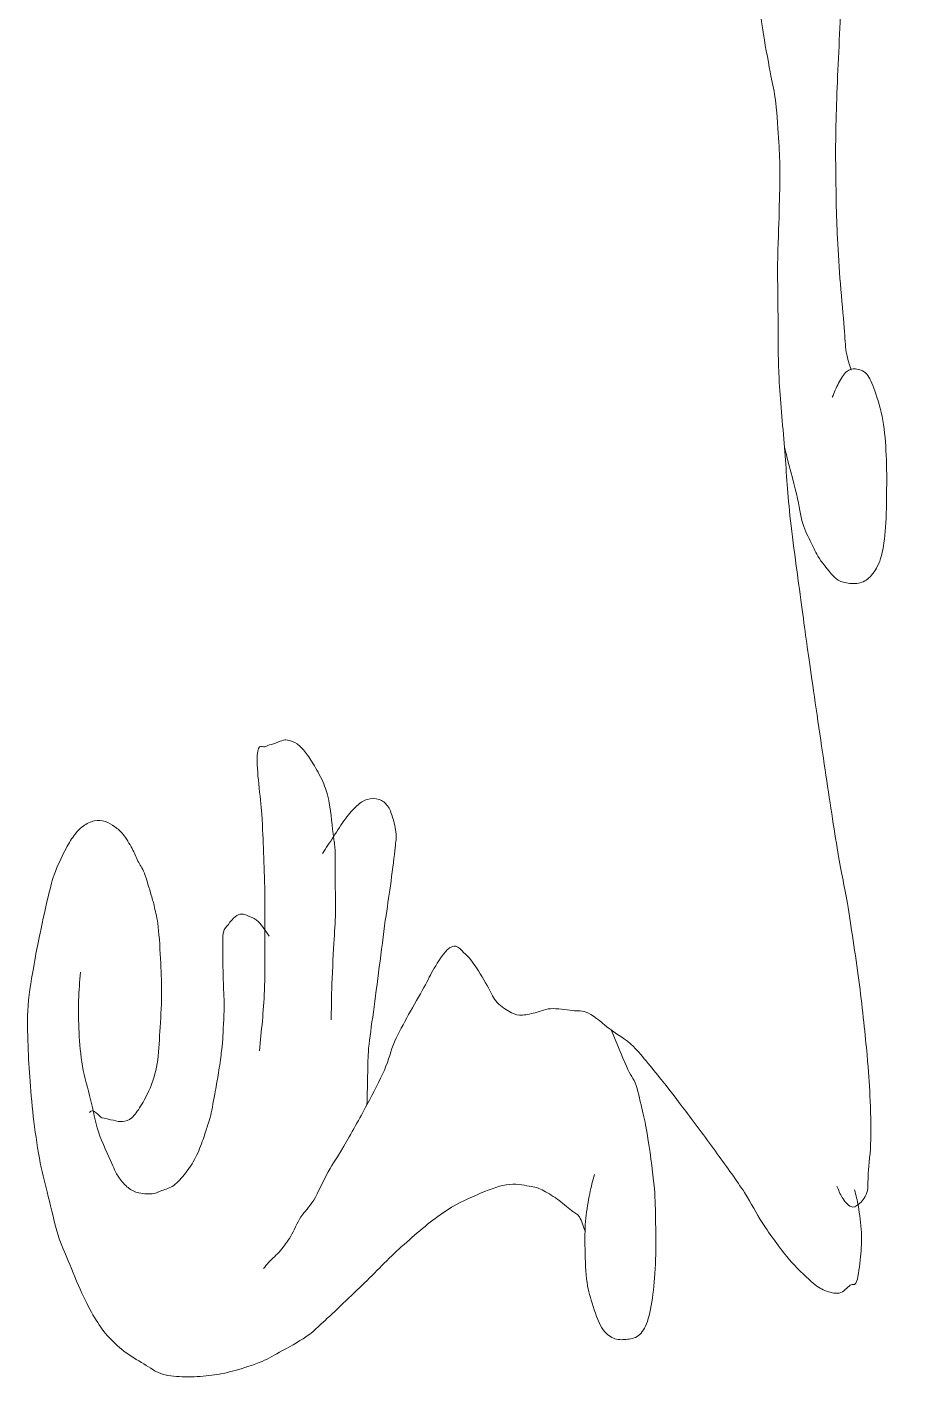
# Model space of a CAD drawing. Header units: millimetres. Extents: x -283 to 283, y -151 to 150.
# Drawn here: x -110.71 to -88.53, y -22.22 to 12.09 of the extents above; entities that cross this region are included whole.
import ezdxf

# ---------------------------------------------------------------- set-up
doc = ezdxf.new("R2010")
doc.units = ezdxf.units.MM
doc.header["$MEASUREMENT"] = 0
doc.layers.add('Camada 1', color=7, linetype='Continuous')

msp = doc.modelspace()

# ---------------------------------------------------------------- linework, layer by layer
at = {"layer": 'Camada 1', "color": 250, "lineweight": 9}
for points, knots in [([(-90.743, 41.5602), (-90.794, 41.3533), (-90.704, 40.7577), (-90.7005, 40.6103), (-90.7005, 40.6103), (-90.697, 40.4629), (-90.6847, 39.988), (-90.6795, 39.7259), (-90.6795, 39.7259), (-90.6743, 39.4639), (-90.6655, 39.2738), (-90.6692, 39.0381), (-90.6692, 39.0381), (-90.673, 38.8024), (-90.6802, 38.5544), (-90.7022, 38.3175), (-90.7022, 38.3175), (-90.7242, 38.0806), (-90.7582, 37.8651), (-90.8, 37.6297), (-90.8, 37.6297), (-90.8417, 37.3942), (-90.8916, 37.1239), (-90.9518, 36.9091), (-90.9518, 36.9091), (-91.0119, 36.6942), (-91.0757, 36.4817), (-91.1575, 36.3523), (-91.1575, 36.3523), (-91.2393, 36.2228), (-91.3322, 36.2103), (-91.4278, 36.1557), (-91.4278, 36.1557), (-91.5233, 36.1011), (-91.6344, 36.0356), (-91.7304, 36.0247), (-91.7304, 36.0247), (-91.8264, 36.0138), (-91.9049, 36.0465), (-92.0005, 36.0902), (-92.0005, 36.0902), (-92.0961, 36.1339), (-92.2242, 36.2049), (-92.3029, 36.2867), (-92.3029, 36.2867), (-92.3816, 36.3686), (-92.4226, 36.4853), (-92.4673, 36.5763), (-92.4673, 36.5763), (-92.512, 36.6672), (-92.5224, 36.7008), (-92.5702, 36.8308), (-92.5702, 36.8308), (-92.6181, 36.9608), (-92.7066, 37.1838), (-92.7543, 37.3563), (-92.7543, 37.3563), (-92.8021, 37.5289), (-92.8201, 37.6983), (-92.8543, 37.8571), (-92.8543, 37.8571), (-92.8886, 38.0159), (-92.9229, 38.1208), (-92.9598, 38.3086), (-92.9598, 38.3086), (-92.9968, 38.4965), (-93.0455, 38.7593), (-93.0758, 38.982), (-93.0758, 38.982), (-93.106, 39.2046), (-93.1225, 39.4058), (-93.1404, 39.6387), (-93.1404, 39.6387), (-93.1583, 39.8716), (-93.1753, 40.1141), (-93.1833, 40.3776), (-93.1833, 40.3776), (-93.1912, 40.6411), (-93.1946, 40.9295), (-93.1881, 41.2151), (-93.1881, 41.2151), (-93.1815, 41.5007), (-93.1651, 41.8216), (-93.144, 42.0854), (-93.144, 42.0854), (-93.1229, 42.3492), (-93.0967, 42.5581), (-93.0621, 42.7915), (-93.0621, 42.7915), (-93.0274, 43.0249), (-92.9913, 43.2288), (-92.9367, 43.4811), (-92.9367, 43.4811), (-92.8822, 43.7334), (-92.8038, 44.0789), (-92.7353, 44.3022), (-92.7353, 44.3022), (-92.6668, 44.5255), (-92.6167, 44.6194), (-92.5287, 44.8112), (-92.5287, 44.8112), (-92.4407, 45.0029), (-92.2987, 45.2792), (-92.2081, 45.4516), (-92.2081, 45.4516), (-92.1175, 45.6241), (-92.0807, 45.7024), (-91.9853, 45.8456), (-91.9853, 45.8456), (-91.8898, 45.9888), (-91.7527, 46.2306), (-91.6362, 46.3096), (-91.6362, 46.3096), (-91.5198, 46.3885), (-91.4079, 46.337), (-91.3013, 46.3096), (-91.3013, 46.3096), (-91.1946, 46.2822), (-91.1052, 46.2223), (-90.9988, 46.1458), (-90.9988, 46.1458), (-90.8925, 46.0693), (-90.7778, 45.9824), (-90.6641, 45.851), (-90.6641, 45.851), (-90.5504, 45.7196), (-90.4235, 45.5461), (-90.3187, 45.3597), (-90.3187, 45.3597), (-90.2139, 45.1733), (-90.1389, 44.9666), (-90.0382, 44.7374), (-90.0382, 44.7374), (-89.9376, 44.5081), (-89.805, 44.2421), (-89.7147, 43.984), (-89.7147, 43.984), (-89.6243, 43.7259), (-89.58, 43.5036), (-89.4991, 43.1979), (-89.4991, 43.1979), (-89.4183, 42.8922), (-89.3089, 42.4886), (-89.2298, 42.1498), (-89.2298, 42.1498), (-89.1508, 41.8109), (-89.0845, 41.4953), (-89.0252, 41.1671), (-89.0252, 41.1671), (-88.966, 40.839), (-88.9213, 40.5621), (-88.8747, 40.1845), (-88.8747, 40.1845), (-88.8281, 39.807), (-88.7853, 39.377), (-88.746, 38.9071), (-88.746, 38.9071), (-88.7067, 38.4372), (-88.6712, 37.8644), (-88.6391, 37.3676), (-88.6391, 37.3676), (-88.6071, 36.8709), (-88.5714, 36.4572), (-88.5538, 35.9264), (-88.5538, 35.9264), (-88.5361, 35.3957), (-88.5348, 34.7857), (-88.5335, 34.1905), (-88.5335, 34.1905), (-88.5321, 33.5952), (-88.538, 32.9404), (-88.5457, 32.3562), (-88.5457, 32.3562), (-88.5533, 31.772), (-88.5608, 31.33), (-88.5793, 30.6858), (-88.5793, 30.6858), (-88.5978, 30.0415), (-88.6291, 29.1192), (-88.6566, 28.4912), (-88.6566, 28.4912), (-88.6841, 27.8632), (-88.7078, 27.5195), (-88.7442, 26.919), (-88.7442, 26.919), (-88.7807, 26.3185), (-88.8354, 25.4236), (-88.8754, 24.8882), (-88.8754, 24.8882), (-88.9155, 24.3529), (-88.9118, 24.4297), (-88.9844, 23.7091), (-88.9844, 23.7091), (-89.0569, 22.9885), (-89.2021, 21.5964), (-89.3109, 20.5647), (-89.3109, 20.5647), (-89.4197, 19.5329), (-89.5357, 18.5505), (-89.6373, 17.5185), (-89.6373, 17.5185), (-89.739, 16.4866), (-89.8478, 15.3359), (-89.9206, 14.3741), (-89.9206, 14.3741), (-89.9935, 13.4123), (-90.0337, 12.5729), (-90.0739, 11.7537), (-90.0739, 11.7537), (-90.1141, 10.9346), (-90.1489, 10.1392), (-90.1621, 9.4609), (-90.1621, 9.4609), (-90.1752, 8.7827), (-90.1594, 8.1511), (-90.1526, 7.6922), (-90.1526, 7.6922), (-90.1457, 7.2334), (-90.1386, 7.0648), (-90.1209, 6.7096), (-90.1209, 6.7096), (-90.1032, 6.3544), (-90.0747, 5.94), (-90.0461, 5.5632), (-90.0461, 5.5632), (-90.0176, 5.1864), (-89.9747, 4.7389), (-89.9497, 4.4495), (-89.9497, 4.4495), (-89.9247, 4.1602), (-89.9264, 4.0115), (-89.8962, 3.8272), (-89.8962, 3.8272), (-89.8659, 3.6429), (-89.8136, 3.5215), (-89.7723, 3.3686)], [0, 0, 0, 0, 0.0166667, 0.0166667, 0.0166667, 0.0166667, 0.0333333, 0.0333333, 0.0333333, 0.0333333, 0.05, 0.05, 0.05, 0.05, 0.0666667, 0.0666667, 0.0666667, 0.0666667, 0.0833333, 0.0833333, 0.0833333, 0.0833333, 0.1, 0.1, 0.1, 0.1, 0.1166667, 0.1166667, 0.1166667, 0.1166667, 0.1333333, 0.1333333, 0.1333333, 0.1333333, 0.15, 0.15, 0.15, 0.15, 0.1666667, 0.1666667, 0.1666667, 0.1666667, 0.1833333, 0.1833333, 0.1833333, 0.1833333, 0.2, 0.2, 0.2, 0.2, 0.2166667, 0.2166667, 0.2166667, 0.2166667, 0.2333333, 0.2333333, 0.2333333, 0.2333333, 0.25, 0.25, 0.25, 0.25, 0.2666667, 0.2666667, 0.2666667, 0.2666667, 0.2833333, 0.2833333, 0.2833333, 0.2833333, 0.3, 0.3, 0.3, 0.3, 0.3166667, 0.3166667, 0.3166667, 0.3166667, 0.3333333, 0.3333333, 0.3333333, 0.3333333, 0.35, 0.35, 0.35, 0.35, 0.3666667, 0.3666667, 0.3666667, 0.3666667, 0.3833333, 0.3833333, 0.3833333, 0.3833333, 0.4, 0.4, 0.4, 0.4, 0.4166667, 0.4166667, 0.4166667, 0.4166667, 0.4333333, 0.4333333, 0.4333333, 0.4333333, 0.45, 0.45, 0.45, 0.45, 0.4666667, 0.4666667, 0.4666667, 0.4666667, 0.4833333, 0.4833333, 0.4833333, 0.4833333, 0.5, 0.5, 0.5, 0.5, 0.5166667, 0.5166667, 0.5166667, 0.5166667, 0.5333333, 0.5333333, 0.5333333, 0.5333333, 0.55, 0.55, 0.55, 0.55, 0.5666667, 0.5666667, 0.5666667, 0.5666667, 0.5833333, 0.5833333, 0.5833333, 0.5833333, 0.6, 0.6, 0.6, 0.6, 0.6166667, 0.6166667, 0.6166667, 0.6166667, 0.6333333, 0.6333333, 0.6333333, 0.6333333, 0.65, 0.65, 0.65, 0.65, 0.6666667, 0.6666667, 0.6666667, 0.6666667, 0.6833333, 0.6833333, 0.6833333, 0.6833333, 0.7, 0.7, 0.7, 0.7, 0.7166667, 0.7166667, 0.7166667, 0.7166667, 0.7333333, 0.7333333, 0.7333333, 0.7333333, 0.75, 0.75, 0.75, 0.75, 0.7666667, 0.7666667, 0.7666667, 0.7666667, 0.7833333, 0.7833333, 0.7833333, 0.7833333, 0.8, 0.8, 0.8, 0.8, 0.8166667, 0.8166667, 0.8166667, 0.8166667, 0.8333333, 0.8333333, 0.8333333, 0.8333333, 0.85, 0.85, 0.85, 0.85, 0.8666667, 0.8666667, 0.8666667, 0.8666667, 0.8833333, 0.8833333, 0.8833333, 0.8833333, 0.9, 0.9, 0.9, 0.9, 0.9166667, 0.9166667, 0.9166667, 0.9166667, 0.9333333, 0.9333333, 0.9333333, 0.9333333, 0.95, 0.95, 0.95, 0.95, 0.9666667, 0.9666667, 0.9666667, 0.9666667, 1, 1, 1, 1]), ([(-90.139, -17.3649), (-90.0923, -17.4631), (-90.0587, -17.5716), (-89.9988, -17.6596), (-89.9988, -17.6596), (-89.9389, -17.7477), (-89.8548, -17.861), (-89.7829, -17.8889), (-89.7829, -17.8889), (-89.7109, -17.9168), (-89.647, -17.8842), (-89.5775, -17.8234), (-89.5775, -17.8234), (-89.5081, -17.7626), (-89.4163, -17.6748), (-89.372, -17.5286), (-89.372, -17.5286), (-89.3277, -17.3825), (-89.3556, -17.2611), (-89.3392, -17.0373), (-89.3392, -17.0373), (-89.3229, -16.8135), (-89.2813, -16.5166), (-89.2737, -16.1857), (-89.2737, -16.1857), (-89.2662, -15.8548), (-89.2785, -15.4333), (-89.2945, -15.072), (-89.2945, -15.072), (-89.3105, -14.7108), (-89.3247, -14.4939), (-89.3694, -14.0239), (-89.3694, -14.0239), (-89.4141, -13.5539), (-89.4819, -12.8783), (-89.5625, -12.2552), (-89.5625, -12.2552), (-89.6432, -11.6321), (-89.7613, -10.8527), (-89.8528, -10.2899), (-89.8528, -10.2899), (-89.9442, -9.7271), (-90.0142, -9.4658), (-90.111, -8.8815), (-90.111, -8.8815), (-90.2079, -8.2972), (-90.3207, -7.5385), (-90.4336, -6.7852), (-90.4336, -6.7852), (-90.5465, -6.032), (-90.688, -5.0601), (-90.7884, -4.3614), (-90.7884, -4.3614), (-90.8887, -3.6626), (-90.9457, -3.2646), (-91.0355, -2.5926), (-91.0355, -2.5926), (-91.1254, -1.9207), (-91.2554, -0.9968), (-91.3273, -0.3295), (-91.3273, -0.3295), (-91.3992, 0.3378), (-91.4197, 0.8228), (-91.4661, 1.4023), (-91.4661, 1.4023), (-91.5126, 1.9818), (-91.5793, 2.6486), (-91.6061, 3.1476), (-91.6061, 3.1476), (-91.6328, 3.6467), (-91.62, 3.8988), (-91.6258, 4.3839), (-91.6258, 4.3839), (-91.6315, 4.8691), (-91.6448, 5.5545), (-91.6408, 6.0588), (-91.6408, 6.0588), (-91.6368, 6.5631), (-91.6111, 7.0057), (-91.6018, 7.4053), (-91.6018, 7.4053), (-91.5924, 7.8049), (-91.5822, 8.1432), (-91.5847, 8.4562), (-91.5847, 8.4562), (-91.5872, 8.7692), (-91.5969, 8.9728), (-91.6166, 9.2773), (-91.6166, 9.2773), (-91.6364, 9.5817), (-91.6664, 9.9974), (-91.7027, 10.2789), (-91.7027, 10.2789), (-91.739, 10.5605), (-91.7798, 10.6626), (-91.8325, 10.9521), (-91.8325, 10.9521), (-91.8851, 11.2417), (-91.9732, 11.7178), (-92.0186, 12.0158), (-92.0186, 12.0158), (-92.0641, 12.3138), (-92.0813, 12.5124), (-92.1045, 12.7364), (-92.1045, 12.7364), (-92.1278, 12.9604), (-92.1546, 13.136), (-92.1581, 13.3587), (-92.1581, 13.3587), (-92.1615, 13.5815), (-92.1563, 13.7653), (-92.1251, 14.0466), (-92.1251, 14.0466), (-92.094, 14.3278), (-92.0257, 14.7339), (-91.9731, 15.0292), (-91.9731, 15.0292), (-91.9206, 15.3245), (-91.8755, 15.4878), (-91.8105, 15.8153), (-91.8105, 15.8153), (-91.7454, 16.1427), (-91.6586, 16.6178), (-91.5827, 16.9944), (-91.5827, 16.9944), (-91.5067, 17.3711), (-91.4329, 17.763), (-91.3549, 18.0753), (-91.3549, 18.0753), (-91.277, 18.3877), (-91.2054, 18.5055), (-91.1166, 18.8614), (-91.1166, 18.8614), (-91.0279, 19.2173), (-90.9305, 19.6857), (-90.8239, 20.2044), (-90.8239, 20.2044), (-90.7172, 20.7231), (-90.5708, 21.4763), (-90.4768, 21.9731), (-90.4768, 21.9731), (-90.3828, 22.4699), (-90.3357, 22.7971), (-90.2598, 23.185), (-90.2598, 23.185), (-90.1838, 23.5729), (-90.0847, 23.9482), (-90.0212, 24.2987), (-90.0212, 24.2987), (-89.9577, 24.6491), (-89.9308, 24.9857), (-89.88, 25.2813), (-89.88, 25.2813), (-89.8292, 25.5769), (-89.7645, 25.8049), (-89.7173, 26.0674), (-89.7173, 26.0674), (-89.6702, 26.3299), (-89.6342, 26.5747), (-89.5979, 26.8535), (-89.5979, 26.8535), (-89.5616, 27.1323), (-89.5254, 27.5195), (-89.5, 27.7379), (-89.5, 27.7379), (-89.4746, 27.9562), (-89.4638, 28.0217), (-89.4456, 28.1637)], [0, 0, 0, 0, 0.0232558, 0.0232558, 0.0232558, 0.0232558, 0.0465116, 0.0465116, 0.0465116, 0.0465116, 0.0697674, 0.0697674, 0.0697674, 0.0697674, 0.0930233, 0.0930233, 0.0930233, 0.0930233, 0.1162791, 0.1162791, 0.1162791, 0.1162791, 0.1395349, 0.1395349, 0.1395349, 0.1395349, 0.1627907, 0.1627907, 0.1627907, 0.1627907, 0.1860465, 0.1860465, 0.1860465, 0.1860465, 0.2093023, 0.2093023, 0.2093023, 0.2093023, 0.2325581, 0.2325581, 0.2325581, 0.2325581, 0.255814, 0.255814, 0.255814, 0.255814, 0.2790698, 0.2790698, 0.2790698, 0.2790698, 0.3023256, 0.3023256, 0.3023256, 0.3023256, 0.3255814, 0.3255814, 0.3255814, 0.3255814, 0.3488372, 0.3488372, 0.3488372, 0.3488372, 0.372093, 0.372093, 0.372093, 0.372093, 0.3953488, 0.3953488, 0.3953488, 0.3953488, 0.4186047, 0.4186047, 0.4186047, 0.4186047, 0.4418605, 0.4418605, 0.4418605, 0.4418605, 0.4651163, 0.4651163, 0.4651163, 0.4651163, 0.4883721, 0.4883721, 0.4883721, 0.4883721, 0.5116279, 0.5116279, 0.5116279, 0.5116279, 0.5348837, 0.5348837, 0.5348837, 0.5348837, 0.5581395, 0.5581395, 0.5581395, 0.5581395, 0.5813953, 0.5813953, 0.5813953, 0.5813953, 0.6046512, 0.6046512, 0.6046512, 0.6046512, 0.627907, 0.627907, 0.627907, 0.627907, 0.6511628, 0.6511628, 0.6511628, 0.6511628, 0.6744186, 0.6744186, 0.6744186, 0.6744186, 0.6976744, 0.6976744, 0.6976744, 0.6976744, 0.7209302, 0.7209302, 0.7209302, 0.7209302, 0.744186, 0.744186, 0.744186, 0.744186, 0.7674419, 0.7674419, 0.7674419, 0.7674419, 0.7906977, 0.7906977, 0.7906977, 0.7906977, 0.8139535, 0.8139535, 0.8139535, 0.8139535, 0.8372093, 0.8372093, 0.8372093, 0.8372093, 0.8604651, 0.8604651, 0.8604651, 0.8604651, 0.8837209, 0.8837209, 0.8837209, 0.8837209, 0.9069767, 0.9069767, 0.9069767, 0.9069767, 0.9302326, 0.9302326, 0.9302326, 0.9302326, 0.9534884, 0.9534884, 0.9534884, 0.9534884, 1, 1, 1, 1]), ([(-90.2536, 2.6808), (-90.1995, 2.8009), (-90.1528, 2.9314), (-90.0913, 3.0411), (-90.0913, 3.0411), (-90.0297, 3.1508), (-89.9589, 3.275), (-89.8857, 3.3359), (-89.8857, 3.3359), (-89.8126, 3.3968), (-89.7441, 3.4123), (-89.6588, 3.4014), (-89.6588, 3.4014), (-89.5735, 3.3905), (-89.461, 3.3655), (-89.3779, 3.2704), (-89.3779, 3.2704), (-89.2949, 3.1752), (-89.2419, 3.0429), (-89.173, 2.8446), (-89.173, 2.8446), (-89.104, 2.6463), (-89.0176, 2.3697), (-88.9682, 2.0912), (-88.9682, 2.0912), (-88.9188, 1.8127), (-88.8986, 1.5205), (-88.8825, 1.2069), (-88.8825, 1.2069), (-88.8664, 0.8933), (-88.8685, 0.547), (-88.8724, 0.2242), (-88.8724, 0.2242), (-88.8762, -0.0985), (-88.8797, -0.4478), (-88.9055, -0.7257), (-88.9055, -0.7257), (-88.9314, -1.0035), (-88.965, -1.2212), (-89.0249, -1.4135), (-89.0249, -1.4135), (-89.0848, -1.6058), (-89.1644, -1.7341), (-89.2521, -1.8393), (-89.2521, -1.8393), (-89.3399, -1.9445), (-89.4371, -2.0029), (-89.544, -2.0358), (-89.544, -2.0358), (-89.6509, -2.0688), (-89.7833, -2.0577), (-89.8898, -2.0358), (-89.8898, -2.0358), (-89.9963, -2.014), (-90.0655, -2.0092), (-90.1814, -1.9048), (-90.1814, -1.9048), (-90.2974, -1.8004), (-90.4798, -1.5614), (-90.5808, -1.4135), (-90.5808, -1.4135), (-90.6819, -1.2656), (-90.7157, -1.1678), (-90.7858, -1.0204), (-90.7858, -1.0204), (-90.856, -0.873), (-90.9377, -0.7397), (-91.0016, -0.5291), (-91.0016, -0.5291), (-91.0654, -0.3186), (-91.0856, -0.098), (-91.1631, 0.2242), (-91.1631, 0.2242), (-91.2406, 0.5464), (-91.3651, 1.0096), (-91.4661, 1.4023)], [0, 0, 0, 0, 0.05, 0.05, 0.05, 0.05, 0.1, 0.1, 0.1, 0.1, 0.15, 0.15, 0.15, 0.15, 0.2, 0.2, 0.2, 0.2, 0.25, 0.25, 0.25, 0.25, 0.3, 0.3, 0.3, 0.3, 0.35, 0.35, 0.35, 0.35, 0.4, 0.4, 0.4, 0.4, 0.45, 0.45, 0.45, 0.45, 0.5, 0.5, 0.5, 0.5, 0.55, 0.55, 0.55, 0.55, 0.6, 0.6, 0.6, 0.6, 0.65, 0.65, 0.65, 0.65, 0.7, 0.7, 0.7, 0.7, 0.75, 0.75, 0.75, 0.75, 0.8, 0.8, 0.8, 0.8, 0.85, 0.85, 0.85, 0.85, 0.9, 0.9, 0.9, 0.9, 1, 1, 1, 1]), ([(-102.9832, -13.1397), (-102.9794, -12.8777), (-102.9829, -12.6761), (-102.9718, -12.3536), (-102.9718, -12.3536), (-102.9608, -12.0312), (-102.9334, -11.5293), (-102.917, -11.2072), (-102.917, -11.2072), (-102.9005, -10.8851), (-102.8788, -10.69), (-102.8731, -10.4211), (-102.8731, -10.4211), (-102.8675, -10.1523), (-102.8817, -9.8588), (-102.8833, -9.6023), (-102.8833, -9.6023), (-102.8849, -9.3457), (-102.8757, -9.0695), (-102.8828, -8.8817), (-102.8828, -8.8817), (-102.8899, -8.6938), (-102.9007, -8.6961), (-102.9257, -8.4886), (-102.9257, -8.4886), (-102.9508, -8.2812), (-102.9913, -7.864), (-103.0331, -7.637), (-103.0331, -7.637), (-103.075, -7.41), (-103.1097, -7.3055), (-103.1732, -7.1457), (-103.1732, -7.1457), (-103.2367, -6.9859), (-103.3329, -6.821), (-103.4106, -6.6871), (-103.4106, -6.6871), (-103.4883, -6.5533), (-103.5655, -6.4363), (-103.6389, -6.3431), (-103.6389, -6.3431), (-103.7123, -6.2499), (-103.7739, -6.1815), (-103.85, -6.1292), (-103.85, -6.1292), (-103.9261, -6.077), (-104.0294, -6.0442), (-104.0937, -6.0306), (-104.0937, -6.0306), (-104.158, -6.0169), (-104.1749, -6.0306), (-104.2346, -6.047), (-104.2346, -6.047), (-104.2942, -6.0633), (-104.3827, -6.1047), (-104.4513, -6.1292), (-104.4513, -6.1292), (-104.5199, -6.1538), (-104.5773, -6.1455), (-104.6464, -6.195), (-104.6464, -6.195), (-104.7154, -6.2446), (-104.8411, -6.0622), (-104.8632, -6.4254), (-104.8632, -6.4254), (-104.8853, -6.7886), (-104.7773, -7.4945), (-104.7505, -7.906), (-104.7505, -7.906), (-104.7237, -8.3174), (-104.7158, -8.5557), (-104.7025, -8.893), (-104.7025, -8.893), (-104.6893, -9.2303), (-104.6759, -9.5177), (-104.6708, -9.9293), (-104.6708, -9.9293), (-104.6657, -10.341), (-104.6705, -10.951), (-104.6719, -11.3606), (-104.6719, -11.3606), (-104.6733, -11.7701), (-104.6688, -12.0833), (-104.6791, -12.3864), (-104.6791, -12.3864), (-104.6894, -12.6895), (-104.7119, -12.9157), (-104.7337, -13.1725), (-104.7337, -13.1725), (-104.7555, -13.4293), (-104.7845, -13.6747), (-104.8099, -13.9258)], [0, 0, 0, 0, 0.0416667, 0.0416667, 0.0416667, 0.0416667, 0.0833333, 0.0833333, 0.0833333, 0.0833333, 0.125, 0.125, 0.125, 0.125, 0.1666667, 0.1666667, 0.1666667, 0.1666667, 0.2083333, 0.2083333, 0.2083333, 0.2083333, 0.25, 0.25, 0.25, 0.25, 0.2916667, 0.2916667, 0.2916667, 0.2916667, 0.3333333, 0.3333333, 0.3333333, 0.3333333, 0.375, 0.375, 0.375, 0.375, 0.4166667, 0.4166667, 0.4166667, 0.4166667, 0.4583333, 0.4583333, 0.4583333, 0.4583333, 0.5, 0.5, 0.5, 0.5, 0.5416667, 0.5416667, 0.5416667, 0.5416667, 0.5833333, 0.5833333, 0.5833333, 0.5833333, 0.625, 0.625, 0.625, 0.625, 0.6666667, 0.6666667, 0.6666667, 0.6666667, 0.7083333, 0.7083333, 0.7083333, 0.7083333, 0.75, 0.75, 0.75, 0.75, 0.7916667, 0.7916667, 0.7916667, 0.7916667, 0.8333333, 0.8333333, 0.8333333, 0.8333333, 0.875, 0.875, 0.875, 0.875, 0.9166667, 0.9166667, 0.9166667, 0.9166667, 1, 1, 1, 1]), ([(-103.207, -8.9144), (-103.1132, -8.7725), (-103.0231, -8.636), (-102.9257, -8.4886), (-102.9257, -8.4886), (-102.8284, -8.3412), (-102.7221, -8.1612), (-102.6228, -8.0301), (-102.6228, -8.0301), (-102.5236, -7.8989), (-102.423, -7.7846), (-102.3308, -7.7025), (-102.3308, -7.7025), (-102.2387, -7.6204), (-102.1655, -7.5661), (-102.0714, -7.5387), (-102.0714, -7.5387), (-101.9772, -7.5114), (-101.8559, -7.5113), (-101.7689, -7.5387), (-101.7689, -7.5387), (-101.6818, -7.5662), (-101.6116, -7.6246), (-101.5529, -7.7025), (-101.5529, -7.7025), (-101.4942, -7.7804), (-101.46, -7.8751), (-101.4234, -7.9973), (-101.4234, -7.9973), (-101.3869, -8.1196), (-101.3469, -8.2698), (-101.3373, -8.4231), (-101.3373, -8.4231), (-101.3277, -8.5765), (-101.3464, -8.6303), (-101.37, -8.8489), (-101.37, -8.8489), (-101.3937, -9.0676), (-101.4389, -9.4385), (-101.4788, -9.7333), (-101.4788, -9.7333), (-101.5186, -10.0281), (-101.562, -10.2737), (-101.6091, -10.6177), (-101.6091, -10.6177), (-101.6562, -10.9616), (-101.7106, -11.4092), (-101.7613, -11.7968), (-101.7613, -11.7968), (-101.8119, -12.1844), (-101.8681, -12.5993), (-101.9134, -12.9432), (-101.9134, -12.9432), (-101.9587, -13.2871), (-102.0092, -13.6016), (-102.0329, -13.8603), (-102.0329, -13.8603), (-102.0567, -14.1191), (-102.0476, -14.2425), (-102.055, -14.4827), (-102.055, -14.4827), (-102.0624, -14.7229), (-102.0698, -15.0286), (-102.0772, -15.3015)], [0, 0, 0, 0, 0.0588235, 0.0588235, 0.0588235, 0.0588235, 0.1176471, 0.1176471, 0.1176471, 0.1176471, 0.1764706, 0.1764706, 0.1764706, 0.1764706, 0.2352941, 0.2352941, 0.2352941, 0.2352941, 0.2941176, 0.2941176, 0.2941176, 0.2941176, 0.3529412, 0.3529412, 0.3529412, 0.3529412, 0.4117647, 0.4117647, 0.4117647, 0.4117647, 0.4705882, 0.4705882, 0.4705882, 0.4705882, 0.5294118, 0.5294118, 0.5294118, 0.5294118, 0.5882353, 0.5882353, 0.5882353, 0.5882353, 0.6470588, 0.6470588, 0.6470588, 0.6470588, 0.7058824, 0.7058824, 0.7058824, 0.7058824, 0.7647059, 0.7647059, 0.7647059, 0.7647059, 0.8235294, 0.8235294, 0.8235294, 0.8235294, 0.8823529, 0.8823529, 0.8823529, 0.8823529, 1, 1, 1, 1]), ([(-109.1223, -15.4981), (-109.054, -15.3439), (-108.8577, -15.6182), (-108.8091, -15.6291), (-108.8091, -15.6291), (-108.7605, -15.64), (-108.6038, -15.6782), (-108.5174, -15.6946), (-108.5174, -15.6946), (-108.431, -15.711), (-108.3683, -15.7382), (-108.2905, -15.7273), (-108.2905, -15.7273), (-108.2128, -15.7164), (-108.1309, -15.6952), (-108.0527, -15.6291), (-108.0527, -15.6291), (-107.9745, -15.563), (-107.9034, -15.4602), (-107.8256, -15.3343), (-107.8256, -15.3343), (-107.7479, -15.2083), (-107.6586, -15.0575), (-107.5875, -14.8757), (-107.5875, -14.8757), (-107.5165, -14.6939), (-107.4463, -14.5011), (-107.4034, -14.2534), (-107.4034, -14.2534), (-107.3605, -14.0057), (-107.3562, -13.7242), (-107.3379, -13.4345), (-107.3379, -13.4345), (-107.3197, -13.1449), (-107.2979, -12.8085), (-107.294, -12.5174), (-107.294, -12.5174), (-107.2902, -12.2263), (-107.3008, -11.9885), (-107.315, -11.6985), (-107.315, -11.6985), (-107.3292, -11.4086), (-107.3523, -11.0201), (-107.3792, -10.7814), (-107.3792, -10.7814), (-107.406, -10.5428), (-107.4444, -10.418), (-107.4743, -10.2824), (-107.4743, -10.2824), (-107.5042, -10.1468), (-107.5152, -10.1151), (-107.558, -9.9698), (-107.558, -9.9698), (-107.6008, -9.8244), (-107.6742, -9.5556), (-107.731, -9.4105), (-107.731, -9.4105), (-107.7878, -9.2655), (-107.8436, -9.2104), (-107.8959, -9.1062), (-107.8959, -9.1062), (-107.9482, -9.002), (-107.9828, -8.8979), (-108.0447, -8.7854), (-108.0447, -8.7854), (-108.1065, -8.6729), (-108.1931, -8.5245), (-108.2665, -8.4324), (-108.2665, -8.4324), (-108.3399, -8.3403), (-108.4062, -8.2899), (-108.483, -8.235), (-108.483, -8.235), (-108.5598, -8.1801), (-108.6398, -8.128), (-108.7267, -8.1034), (-108.7267, -8.1034), (-108.8136, -8.0787), (-108.9087, -8.0677), (-109.0029, -8.0869), (-109.0029, -8.0869), (-109.0972, -8.1061), (-109.2031, -8.1552), (-109.2901, -8.2185), (-109.2901, -8.2185), (-109.3772, -8.2818), (-109.4462, -8.3607), (-109.5232, -8.4652), (-109.5232, -8.4652), (-109.6003, -8.5697), (-109.6677, -8.6787), (-109.751, -8.8436), (-109.751, -8.8436), (-109.8344, -9.0084), (-109.9485, -9.2451), (-110.0223, -9.4522), (-110.0223, -9.4522), (-110.0961, -9.6594), (-110.1273, -9.8112), (-110.1907, -10.0774), (-110.1907, -10.0774), (-110.2542, -10.3436), (-110.3456, -10.7737), (-110.4027, -11.0479), (-110.4027, -11.0479), (-110.4598, -11.3222), (-110.4858, -11.4334), (-110.5332, -11.7224), (-110.5332, -11.7224), (-110.5807, -12.0115), (-110.6607, -12.4267), (-110.687, -12.7794), (-110.687, -12.7794), (-110.7134, -13.1322), (-110.6966, -13.4716), (-110.6878, -13.7948), (-110.6878, -13.7948), (-110.679, -14.1181), (-110.6595, -14.3895), (-110.6345, -14.7119), (-110.6345, -14.7119), (-110.6095, -15.0344), (-110.5811, -15.3824), (-110.538, -15.7273), (-110.538, -15.7273), (-110.4949, -16.0722), (-110.438, -16.4574), (-110.3767, -16.7755), (-110.3767, -16.7755), (-110.3155, -17.0936), (-110.2475, -17.3214), (-110.1721, -17.6271), (-110.1721, -17.6271), (-110.0966, -17.9328), (-110.0092, -18.3352), (-109.9243, -18.6097), (-109.9243, -18.6097), (-109.8393, -18.8842), (-109.7661, -19.0191), (-109.6654, -19.2648), (-109.6654, -19.2648), (-109.5648, -19.5105), (-109.4319, -19.8433), (-109.3203, -20.0837), (-109.3203, -20.0837), (-109.2087, -20.3241), (-109.1047, -20.5255), (-108.9966, -20.706), (-108.9966, -20.706), (-108.8885, -20.8864), (-108.7972, -21.0223), (-108.6728, -21.1646), (-108.6728, -21.1646), (-108.5484, -21.3068), (-108.4066, -21.4374), (-108.2517, -21.5576), (-108.2517, -21.5576), (-108.0968, -21.6778), (-107.9079, -21.7869), (-107.7441, -21.8851), (-107.7441, -21.8851), (-107.5803, -21.9834), (-107.4439, -22.0925), (-107.2689, -22.1472), (-107.2689, -22.1472), (-107.0938, -22.2019), (-106.8926, -22.2072), (-106.6962, -22.2127), (-106.6962, -22.2127), (-106.4999, -22.2181), (-106.2839, -22.2018), (-106.0911, -22.1799), (-106.0911, -22.1799), (-105.8984, -22.1581), (-105.7526, -22.1363), (-105.54, -22.0817), (-105.54, -22.0817), (-105.3274, -22.0271), (-105.0231, -21.9343), (-104.8159, -21.8524), (-104.8159, -21.8524), (-104.6087, -21.7705), (-104.4952, -21.6995), (-104.297, -21.5904), (-104.297, -21.5904), (-104.0989, -21.4812), (-103.8035, -21.3174), (-103.6268, -21.1973), (-103.6268, -21.1973), (-103.4501, -21.0772), (-103.4755, -21.0881), (-103.2376, -20.8698), (-103.2376, -20.8698), (-102.9997, -20.6514), (-102.5402, -20.2147), (-102.1996, -19.8871), (-102.1996, -19.8871), (-101.8589, -19.5596), (-101.5346, -19.2102), (-101.1939, -18.9045), (-101.1939, -18.9045), (-100.8533, -18.5988), (-100.4734, -18.2714), (-100.156, -18.0529), (-100.156, -18.0529), (-99.8386, -17.8343), (-99.5616, -17.7144), (-99.2912, -17.5943), (-99.2912, -17.5943), (-99.0209, -17.4742), (-98.7585, -17.3705), (-98.5347, -17.3323), (-98.5347, -17.3323), (-98.3109, -17.2941), (-98.1026, -17.3432), (-97.9512, -17.365), (-97.9512, -17.365), (-97.7999, -17.3869), (-97.7443, -17.4087), (-97.6271, -17.4633), (-97.6271, -17.4633), (-97.51, -17.5179), (-97.3733, -17.6052), (-97.2491, -17.6926), (-97.2491, -17.6926), (-97.1249, -17.7799), (-96.9774, -17.911), (-96.882, -17.9874), (-96.882, -17.9874), (-96.7866, -18.0638), (-96.7376, -18.059), (-96.6768, -18.1512), (-96.6768, -18.1512), (-96.6161, -18.2433), (-96.5762, -18.4023), (-96.5258, -18.5278)], [0, 0, 0, 0, 0.0166667, 0.0166667, 0.0166667, 0.0166667, 0.0333333, 0.0333333, 0.0333333, 0.0333333, 0.05, 0.05, 0.05, 0.05, 0.0666667, 0.0666667, 0.0666667, 0.0666667, 0.0833333, 0.0833333, 0.0833333, 0.0833333, 0.1, 0.1, 0.1, 0.1, 0.1166667, 0.1166667, 0.1166667, 0.1166667, 0.1333333, 0.1333333, 0.1333333, 0.1333333, 0.15, 0.15, 0.15, 0.15, 0.1666667, 0.1666667, 0.1666667, 0.1666667, 0.1833333, 0.1833333, 0.1833333, 0.1833333, 0.2, 0.2, 0.2, 0.2, 0.2166667, 0.2166667, 0.2166667, 0.2166667, 0.2333333, 0.2333333, 0.2333333, 0.2333333, 0.25, 0.25, 0.25, 0.25, 0.2666667, 0.2666667, 0.2666667, 0.2666667, 0.2833333, 0.2833333, 0.2833333, 0.2833333, 0.3, 0.3, 0.3, 0.3, 0.3166667, 0.3166667, 0.3166667, 0.3166667, 0.3333333, 0.3333333, 0.3333333, 0.3333333, 0.35, 0.35, 0.35, 0.35, 0.3666667, 0.3666667, 0.3666667, 0.3666667, 0.3833333, 0.3833333, 0.3833333, 0.3833333, 0.4, 0.4, 0.4, 0.4, 0.4166667, 0.4166667, 0.4166667, 0.4166667, 0.4333333, 0.4333333, 0.4333333, 0.4333333, 0.45, 0.45, 0.45, 0.45, 0.4666667, 0.4666667, 0.4666667, 0.4666667, 0.4833333, 0.4833333, 0.4833333, 0.4833333, 0.5, 0.5, 0.5, 0.5, 0.5166667, 0.5166667, 0.5166667, 0.5166667, 0.5333333, 0.5333333, 0.5333333, 0.5333333, 0.55, 0.55, 0.55, 0.55, 0.5666667, 0.5666667, 0.5666667, 0.5666667, 0.5833333, 0.5833333, 0.5833333, 0.5833333, 0.6, 0.6, 0.6, 0.6, 0.6166667, 0.6166667, 0.6166667, 0.6166667, 0.6333333, 0.6333333, 0.6333333, 0.6333333, 0.65, 0.65, 0.65, 0.65, 0.6666667, 0.6666667, 0.6666667, 0.6666667, 0.6833333, 0.6833333, 0.6833333, 0.6833333, 0.7, 0.7, 0.7, 0.7, 0.7166667, 0.7166667, 0.7166667, 0.7166667, 0.7333333, 0.7333333, 0.7333333, 0.7333333, 0.75, 0.75, 0.75, 0.75, 0.7666667, 0.7666667, 0.7666667, 0.7666667, 0.7833333, 0.7833333, 0.7833333, 0.7833333, 0.8, 0.8, 0.8, 0.8, 0.8166667, 0.8166667, 0.8166667, 0.8166667, 0.8333333, 0.8333333, 0.8333333, 0.8333333, 0.85, 0.85, 0.85, 0.85, 0.8666667, 0.8666667, 0.8666667, 0.8666667, 0.8833333, 0.8833333, 0.8833333, 0.8833333, 0.9, 0.9, 0.9, 0.9, 0.9166667, 0.9166667, 0.9166667, 0.9166667, 0.9333333, 0.9333333, 0.9333333, 0.9333333, 0.95, 0.95, 0.95, 0.95, 0.9666667, 0.9666667, 0.9666667, 0.9666667, 1, 1, 1, 1]), ([(-104.5592, -11.0107), (-104.6491, -10.8906), (-104.7476, -10.7327), (-104.8291, -10.6504), (-104.8291, -10.6504), (-104.9105, -10.5681), (-104.973, -10.5521), (-105.0451, -10.5194), (-105.0451, -10.5194), (-105.1171, -10.4866), (-105.1977, -10.4539), (-105.2611, -10.4539), (-105.2611, -10.4539), (-105.3246, -10.4539), (-105.367, -10.4755), (-105.4232, -10.5194), (-105.4232, -10.5194), (-105.4795, -10.5633), (-105.5456, -10.6448), (-105.5963, -10.7159), (-105.5963, -10.7159), (-105.6469, -10.7871), (-105.6995, -10.7968), (-105.7261, -10.9452), (-105.7261, -10.9452), (-105.7527, -11.0936), (-105.7372, -11.3052), (-105.7373, -11.502), (-105.7373, -11.502), (-105.7375, -11.6988), (-105.7322, -11.906), (-105.727, -12.1244), (-105.727, -12.1244), (-105.7218, -12.3427), (-105.7036, -12.5584), (-105.7059, -12.8122), (-105.7059, -12.8122), (-105.7082, -13.066), (-105.729, -13.4425), (-105.7407, -13.6384), (-105.7407, -13.6384), (-105.7525, -13.8342), (-105.7585, -13.8425), (-105.7762, -13.9838), (-105.7762, -13.9838), (-105.7939, -14.1252), (-105.8212, -14.3223), (-105.847, -14.4856), (-105.847, -14.4856), (-105.8729, -14.6489), (-105.8982, -14.7831), (-105.9313, -14.9627), (-105.9313, -14.9627), (-105.9644, -15.1422), (-106.0128, -15.4184), (-106.0455, -15.5632), (-106.0455, -15.5632), (-106.0783, -15.7079), (-106.0944, -15.7235), (-106.127, -15.8264), (-106.127, -15.8264), (-106.1596, -15.9292), (-106.1903, -16.0445), (-106.241, -16.1805), (-106.241, -16.1805), (-106.2917, -16.3165), (-106.3564, -16.4978), (-106.4309, -16.6411), (-106.4309, -16.6411), (-106.5054, -16.7844), (-106.5934, -16.9178), (-106.6858, -17.0359), (-106.6858, -17.0359), (-106.7782, -17.1541), (-106.8833, -17.2743), (-106.984, -17.3486), (-106.984, -17.3486), (-107.0847, -17.4229), (-107.1954, -17.4446), (-107.2874, -17.4802), (-107.2874, -17.4802), (-107.3795, -17.5158), (-107.4326, -17.5542), (-107.5367, -17.5624), (-107.5367, -17.5624), (-107.6407, -17.5705), (-107.8036, -17.5597), (-107.9104, -17.5295), (-107.9104, -17.5295), (-108.0172, -17.4993), (-108.0942, -17.4502), (-108.1757, -17.3814), (-108.1757, -17.3814), (-108.2573, -17.3126), (-108.3333, -17.2175), (-108.3976, -17.1182), (-108.3976, -17.1182), (-108.462, -17.019), (-108.4768, -16.9774), (-108.5599, -16.7892), (-108.5599, -16.7892), (-108.643, -16.6011), (-108.8054, -16.2623), (-108.8958, -15.9894), (-108.8958, -15.9894), (-108.9863, -15.7164), (-109.0297, -15.4431), (-109.0979, -15.1647), (-109.0979, -15.1647), (-109.1661, -14.8862), (-109.2556, -14.6059), (-109.3051, -14.3189), (-109.3051, -14.3189), (-109.3547, -14.0319), (-109.3748, -13.7479), (-109.3909, -13.4673), (-109.3909, -13.4673), (-109.4071, -13.1866), (-109.4068, -12.9064), (-109.4011, -12.6484), (-109.4011, -12.6484), (-109.3955, -12.3905), (-109.372, -12.168), (-109.3574, -11.9278)], [0, 0, 0, 0, 0.03125, 0.03125, 0.03125, 0.03125, 0.0625, 0.0625, 0.0625, 0.0625, 0.09375, 0.09375, 0.09375, 0.09375, 0.125, 0.125, 0.125, 0.125, 0.15625, 0.15625, 0.15625, 0.15625, 0.1875, 0.1875, 0.1875, 0.1875, 0.21875, 0.21875, 0.21875, 0.21875, 0.25, 0.25, 0.25, 0.25, 0.28125, 0.28125, 0.28125, 0.28125, 0.3125, 0.3125, 0.3125, 0.3125, 0.34375, 0.34375, 0.34375, 0.34375, 0.375, 0.375, 0.375, 0.375, 0.40625, 0.40625, 0.40625, 0.40625, 0.4375, 0.4375, 0.4375, 0.4375, 0.46875, 0.46875, 0.46875, 0.46875, 0.5, 0.5, 0.5, 0.5, 0.53125, 0.53125, 0.53125, 0.53125, 0.5625, 0.5625, 0.5625, 0.5625, 0.59375, 0.59375, 0.59375, 0.59375, 0.625, 0.625, 0.625, 0.625, 0.65625, 0.65625, 0.65625, 0.65625, 0.6875, 0.6875, 0.6875, 0.6875, 0.71875, 0.71875, 0.71875, 0.71875, 0.75, 0.75, 0.75, 0.75, 0.78125, 0.78125, 0.78125, 0.78125, 0.8125, 0.8125, 0.8125, 0.8125, 0.84375, 0.84375, 0.84375, 0.84375, 0.875, 0.875, 0.875, 0.875, 0.90625, 0.90625, 0.90625, 0.90625, 0.9375, 0.9375, 0.9375, 0.9375, 1, 1, 1, 1]), ([(-95.8733, -13.3976), (-96.0644, -13.2555), (-96.2842, -13.0515), (-96.4488, -12.9695), (-96.4488, -12.9695), (-96.6133, -12.8873), (-96.6965, -12.9255), (-96.8565, -12.9068), (-96.8565, -12.9068), (-97.0166, -12.8882), (-97.2426, -12.8466), (-97.409, -12.8575), (-97.409, -12.8575), (-97.5753, -12.8684), (-97.7214, -12.9453), (-97.8533, -12.9727), (-97.8533, -12.9727), (-97.9851, -13.0001), (-98.0967, -13.0302), (-98.2, -13.0221), (-98.2, -13.0221), (-98.3033, -13.0139), (-98.3704, -12.9838), (-98.4708, -12.9233), (-98.4708, -12.9233), (-98.5711, -12.8629), (-98.7082, -12.7708), (-98.801, -12.6601), (-98.801, -12.6601), (-98.8938, -12.5495), (-98.9274, -12.4256), (-99.0228, -12.2653), (-99.0228, -12.2653), (-99.1182, -12.1051), (-99.275, -11.837), (-99.3732, -11.6986), (-99.3732, -11.6986), (-99.4715, -11.5602), (-99.5369, -11.5075), (-99.6108, -11.4365), (-99.6108, -11.4365), (-99.6846, -11.3656), (-99.7425, -11.2837), (-99.816, -11.2727), (-99.816, -11.2727), (-99.8894, -11.2617), (-99.9501, -11.2773), (-100.0429, -11.371), (-100.0429, -11.371), (-100.1358, -11.4647), (-100.2699, -11.671), (-100.3674, -11.8296), (-100.3674, -11.8296), (-100.4649, -11.9882), (-100.5189, -12.1244), (-100.6271, -12.3209), (-100.6271, -12.3209), (-100.7353, -12.5174), (-100.8922, -12.7794), (-101.0166, -13.0087), (-101.0166, -13.0087), (-101.141, -13.238), (-101.2705, -13.4609), (-101.3737, -13.6965), (-101.3737, -13.6965), (-101.4769, -13.9321), (-101.516, -14.1489), (-101.6335, -14.4171), (-101.6335, -14.4171), (-101.7512, -14.6854), (-101.9059, -14.9794), (-102.0773, -15.3015), (-102.0773, -15.3015), (-102.2486, -15.6236), (-102.4974, -16.0658), (-102.6615, -16.3496), (-102.6615, -16.3496), (-102.8256, -16.6336), (-102.9337, -16.7753), (-103.0618, -17.0048), (-103.0618, -17.0048), (-103.1899, -17.2341), (-103.314, -17.5337), (-103.4297, -17.7254), (-103.4297, -17.7254), (-103.5455, -17.917), (-103.6565, -17.9979), (-103.7542, -18.1512), (-103.7542, -18.1512), (-103.8518, -18.3044), (-103.9272, -18.5002), (-104.0139, -18.6425), (-104.0139, -18.6425), (-104.1006, -18.7847), (-104.1814, -18.8935), (-104.2735, -19.0027), (-104.2735, -19.0027), (-104.3655, -19.112), (-104.4933, -19.2211), (-104.5655, -19.2975), (-104.5655, -19.2975), (-104.6375, -19.374), (-104.6591, -19.4067), (-104.706, -19.4614)], [0, 0, 0, 0, 0.037037, 0.037037, 0.037037, 0.037037, 0.0740741, 0.0740741, 0.0740741, 0.0740741, 0.1111111, 0.1111111, 0.1111111, 0.1111111, 0.1481481, 0.1481481, 0.1481481, 0.1481481, 0.1851852, 0.1851852, 0.1851852, 0.1851852, 0.2222222, 0.2222222, 0.2222222, 0.2222222, 0.2592593, 0.2592593, 0.2592593, 0.2592593, 0.2962963, 0.2962963, 0.2962963, 0.2962963, 0.3333333, 0.3333333, 0.3333333, 0.3333333, 0.3703704, 0.3703704, 0.3703704, 0.3703704, 0.4074074, 0.4074074, 0.4074074, 0.4074074, 0.4444444, 0.4444444, 0.4444444, 0.4444444, 0.4814815, 0.4814815, 0.4814815, 0.4814815, 0.5185185, 0.5185185, 0.5185185, 0.5185185, 0.5555556, 0.5555556, 0.5555556, 0.5555556, 0.5925926, 0.5925926, 0.5925926, 0.5925926, 0.6296296, 0.6296296, 0.6296296, 0.6296296, 0.6666667, 0.6666667, 0.6666667, 0.6666667, 0.7037037, 0.7037037, 0.7037037, 0.7037037, 0.7407407, 0.7407407, 0.7407407, 0.7407407, 0.7777778, 0.7777778, 0.7777778, 0.7777778, 0.8148148, 0.8148148, 0.8148148, 0.8148148, 0.8518519, 0.8518519, 0.8518519, 0.8518519, 0.8888889, 0.8888889, 0.8888889, 0.8888889, 0.9259259, 0.9259259, 0.9259259, 0.9259259, 1, 1, 1, 1]), ([(-96.2978, -17.0703), (-96.3376, -17.234), (-96.3807, -17.3752), (-96.417, -17.5616), (-96.417, -17.5616), (-96.4534, -17.748), (-96.4945, -17.9622), (-96.5148, -18.1839), (-96.5148, -18.1839), (-96.535, -18.4056), (-96.5403, -18.6132), (-96.5369, -18.8717), (-96.5369, -18.8717), (-96.5335, -19.1303), (-96.5255, -19.4715), (-96.4943, -19.7234), (-96.4943, -19.7234), (-96.4631, -19.9753), (-96.4196, -20.1363), (-96.3543, -20.3457), (-96.3543, -20.3457), (-96.2891, -20.5551), (-96.198, -20.8176), (-96.1063, -20.968), (-96.1063, -20.968), (-96.0145, -21.1184), (-95.9181, -21.1805), (-95.8147, -21.2301), (-95.8147, -21.2301), (-95.7113, -21.2796), (-95.5971, -21.2737), (-95.4906, -21.2628), (-95.4906, -21.2628), (-95.3841, -21.2519), (-95.2689, -21.2423), (-95.1772, -21.1646), (-95.1772, -21.1646), (-95.0855, -21.0868), (-95.0136, -20.9853), (-94.95, -20.8043), (-94.95, -20.8043), (-94.8864, -20.6232), (-94.8439, -20.3822), (-94.809, -20.1164), (-94.809, -20.1164), (-94.7741, -19.8507), (-94.7546, -19.556), (-94.7435, -19.232), (-94.7435, -19.232), (-94.7324, -18.9081), (-94.7358, -18.5068), (-94.7427, -18.1839), (-94.7427, -18.1839), (-94.7497, -17.861), (-94.7511, -17.6513), (-94.7853, -17.2995), (-94.7853, -17.2995), (-94.8194, -16.9478), (-94.8979, -16.3944), (-94.9464, -16.0876), (-94.9464, -16.0876), (-94.995, -15.7808), (-95.0272, -15.6783), (-95.0756, -15.4653), (-95.0756, -15.4653), (-95.1241, -15.2523), (-95.1679, -15.0042), (-95.2372, -14.8102), (-95.2372, -14.8102), (-95.3065, -14.6162), (-95.3793, -14.5545), (-95.4854, -14.3189), (-95.4854, -14.3189), (-95.5915, -14.0833), (-95.744, -13.7048), (-95.8733, -13.3976)], [0, 0, 0, 0, 0.05, 0.05, 0.05, 0.05, 0.1, 0.1, 0.1, 0.1, 0.15, 0.15, 0.15, 0.15, 0.2, 0.2, 0.2, 0.2, 0.25, 0.25, 0.25, 0.25, 0.3, 0.3, 0.3, 0.3, 0.35, 0.35, 0.35, 0.35, 0.4, 0.4, 0.4, 0.4, 0.45, 0.45, 0.45, 0.45, 0.5, 0.5, 0.5, 0.5, 0.55, 0.55, 0.55, 0.55, 0.6, 0.6, 0.6, 0.6, 0.65, 0.65, 0.65, 0.65, 0.7, 0.7, 0.7, 0.7, 0.75, 0.75, 0.75, 0.75, 0.8, 0.8, 0.8, 0.8, 0.85, 0.85, 0.85, 0.85, 0.9, 0.9, 0.9, 0.9, 1, 1, 1, 1]), ([(-89.6853, -17.4633), (-89.653, -17.6053), (-89.6173, -17.7074), (-89.5884, -17.8891), (-89.5884, -17.8891), (-89.5595, -18.0708), (-89.5223, -18.3261), (-89.5133, -18.5442), (-89.5133, -18.5442), (-89.5042, -18.7624), (-89.5151, -18.9562), (-89.5354, -19.1665), (-89.5354, -19.1665), (-89.5556, -19.3769), (-89.5848, -19.655), (-89.6331, -19.7888), (-89.6331, -19.7888), (-89.6814, -19.9228), (-89.7214, -19.8381), (-89.7952, -19.8871), (-89.7952, -19.8871), (-89.8691, -19.9361), (-89.9671, -20.0616), (-90.0763, -20.0837), (-90.0763, -20.0837), (-90.1855, -20.1057), (-90.3245, -20.0673), (-90.4437, -20.0181), (-90.4437, -20.0181), (-90.5628, -19.9689), (-90.6343, -19.9254), (-90.7892, -19.7888), (-90.7892, -19.7888), (-90.9442, -19.6523), (-91.1669, -19.4451), (-91.3723, -19.1993), (-91.3723, -19.1993), (-91.5776, -18.9534), (-91.8345, -18.5934), (-92.0199, -18.3149), (-92.0199, -18.3149), (-92.2053, -18.0364), (-92.2914, -17.8237), (-92.484, -17.5289), (-92.484, -17.5289), (-92.6765, -17.2339), (-92.9265, -16.8901), (-93.1747, -16.5462), (-93.1747, -16.5462), (-93.4229, -16.2023), (-93.7432, -15.771), (-93.9735, -15.4653), (-93.9735, -15.4653), (-94.2038, -15.1596), (-94.335, -14.9857), (-94.5564, -14.7119), (-94.5564, -14.7119), (-94.7778, -14.4381), (-95.0824, -14.0418), (-95.3024, -13.8223), (-95.3024, -13.8223), (-95.5223, -13.6029), (-95.6822, -13.5397), (-95.8733, -13.3976)], [0, 0, 0, 0, 0.0588235, 0.0588235, 0.0588235, 0.0588235, 0.1176471, 0.1176471, 0.1176471, 0.1176471, 0.1764706, 0.1764706, 0.1764706, 0.1764706, 0.2352941, 0.2352941, 0.2352941, 0.2352941, 0.2941176, 0.2941176, 0.2941176, 0.2941176, 0.3529412, 0.3529412, 0.3529412, 0.3529412, 0.4117647, 0.4117647, 0.4117647, 0.4117647, 0.4705882, 0.4705882, 0.4705882, 0.4705882, 0.5294118, 0.5294118, 0.5294118, 0.5294118, 0.5882353, 0.5882353, 0.5882353, 0.5882353, 0.6470588, 0.6470588, 0.6470588, 0.6470588, 0.7058824, 0.7058824, 0.7058824, 0.7058824, 0.7647059, 0.7647059, 0.7647059, 0.7647059, 0.8235294, 0.8235294, 0.8235294, 0.8235294, 0.8823529, 0.8823529, 0.8823529, 0.8823529, 1, 1, 1, 1])]:
    msp.add_open_spline(points, degree=3, knots=knots, dxfattribs=at)

doc.saveas('drawing.dxf')
